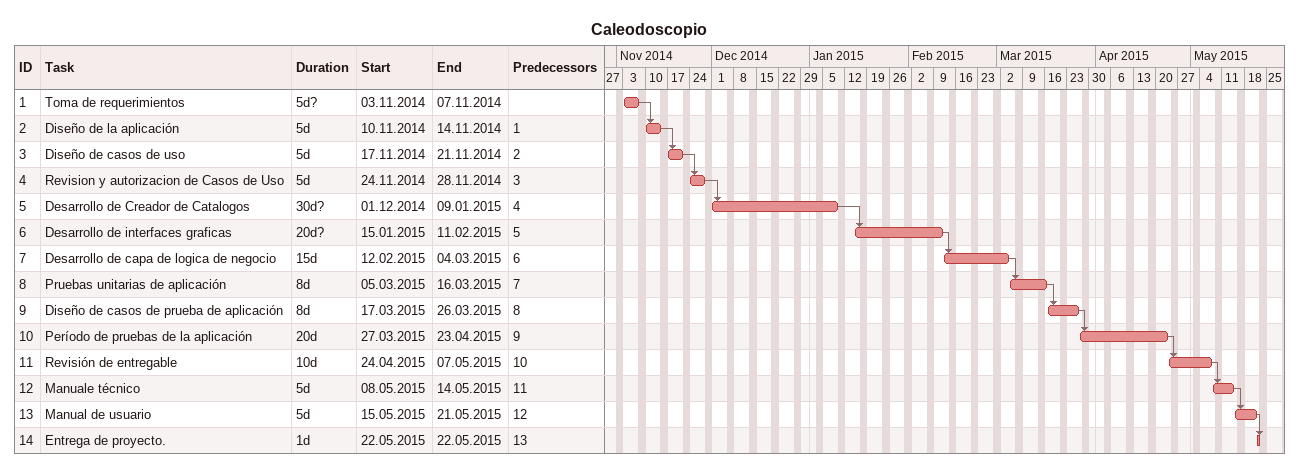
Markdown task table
Caleodoscopio

| ID | Task | Duration | Start | Finish | Predecessors |
|---|---|---|---|---|---|
| 1 | Toma de requerimientos | 5d? | 2014-11-03 | 2014-11-07 |  |
| 2 | Diseño de la aplicación | 5d | 2014-11-10 | 2014-11-14 | 1 |
| 3 | Diseño de casos de uso | 5d | 2014-11-17 | 2014-11-21 | 2 |
| 4 | Revision y autorizacion de Casos de Uso | 5d | 2014-11-24 | 2014-11-28 | 3 |
| 5 | Desarrollo de Creador de Catalogos | 30d? | 2014-12-01 | 2015-01-09 | 4 |
| 6 | Desarrollo de interfaces graficas | 20d? | 2015-01-15 | 2015-02-11 | 5 |
| 7 | Desarrollo de capa de logica de negocio | 15d | 2015-02-12 | 2015-03-04 | 6 |
| 8 | Pruebas unitarias de aplicación | 8d | 2015-03-05 | 2015-03-16 | 7 |
| 9 | Diseño de casos de prueba de aplicación | 8d | 2015-03-17 | 2015-03-26 | 8 |
| 10 | Período de pruebas de la aplicación | 20d | 2015-03-27 | 2015-04-23 | 9 |
| 11 | Revisión de entregable | 10d | 2015-04-24 | 2015-05-07 | 10 |
| 12 | Manuale técnico | 5d | 2015-05-08 | 2015-05-14 | 11 |
| 13 | Manual de usuario | 5d | 2015-05-15 | 2015-05-21 | 12 |
| 14 | Entrega de proyecto. | 1d | 2015-05-22 | 2015-05-22 | 13 |
